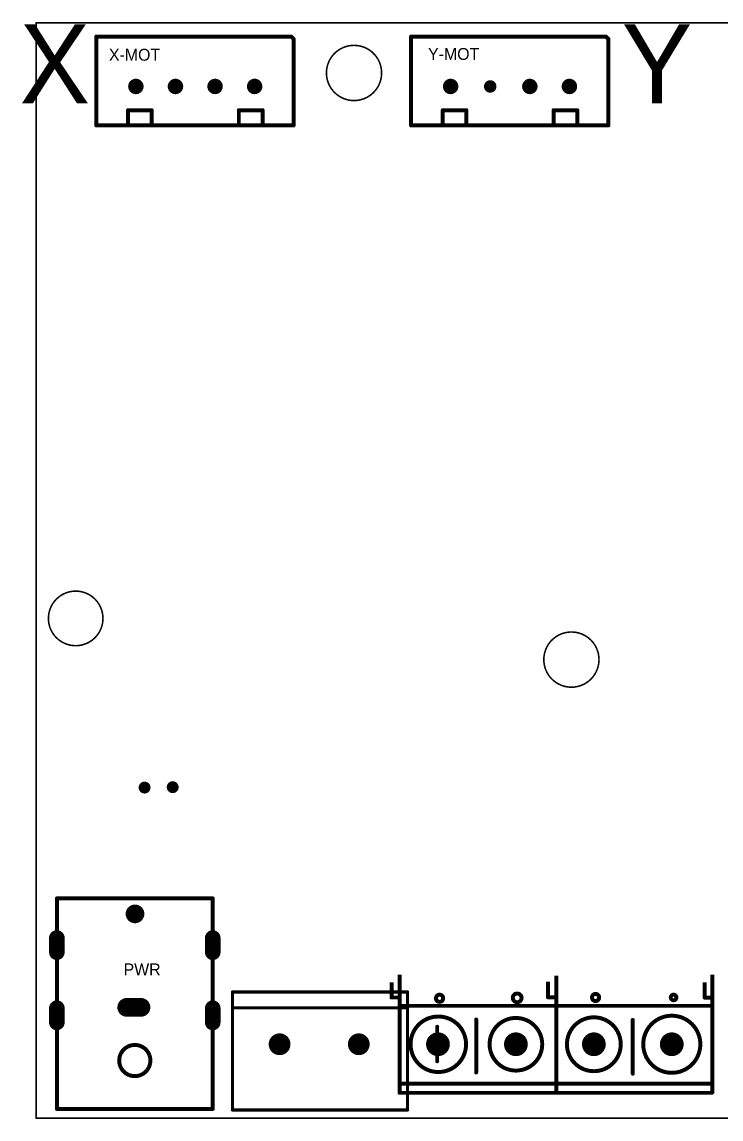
# Model space of a CAD drawing. Header units: millimetres. Extents: x -102 to 0, y 0 to 70.
# Drawn here: x -101.7 to -56.8, y 0 to 70.3 of the extents above; entities that cross this region are included whole.
import ezdxf

# ---------------------------------------------------------------- set-up
doc = ezdxf.new("R2010")
doc.units = ezdxf.units.MM
for name, color, linetype in [('KeepOutLayer', 6, 'Continuous'), ('PadHoleLayer', 156, 'Continuous'), ('TopOverlay', 2, 'Continuous')]:
    doc.layers.add(name, color=color, linetype=linetype)

# ---------------------------------------------------------------- blocks, each defined once
blk = doc.blocks.new('MOT_2_83')
at = {"layer": 'PadHoleLayer', "const_width": 0.6985}
for points in [[(-0.34925, 0, 1), (0.34925, 0, 1)], [(4.73075, 0, 1), (5.42925, 0, 1)]]:
    blk.add_lwpolyline(points, format="xyb", close=True, dxfattribs=at)
at = {"layer": 'TopOverlay', "const_width": 0.2032}
for points in [[(8.1026, 4.2164), (-3.1242, 4.2164)], [(-3.1242, 4.2164), (-3.1242, -3.3528)], [(8.1026, 4.2164), (8.1026, -3.3528)], [(8.0518, -2.3368), (-3.048, -2.3368)], [(8.1026, -3.3528), (-3.0734, -3.3528)]]:
    blk.add_lwpolyline(points, dxfattribs=at)
at = {"layer": 'TopOverlay', "const_width": 0.1016}
for points in [[(-3.175, 4.2164, 1), (-3.0734, 4.2164, 1)], [(-3.175, 4.2164, 1), (-3.0734, 4.2164, 1)], [(8.0518, 4.2164, 1), (8.1534, 4.2164, 1)], [(8.0518, 4.2164, 1), (8.1534, 4.2164, 1)], [(-3.0988, -2.3368, 1), (-2.9972, -2.3368, 1)], [(8.001, -2.3368, 1), (8.1026, -2.3368, 1)], [(-3.175, -3.3528, 1), (-3.0734, -3.3528, 1)], [(-3.1242, -3.3528, 1), (-3.0226, -3.3528, 1)], [(8.0518, -3.3528, 1), (8.1534, -3.3528, 1)], [(8.0518, -3.3528, 1), (8.1534, -3.3528, 1)]]:
    blk.add_lwpolyline(points, format="xyb", close=True, dxfattribs=at)
blk = doc.blocks.new('P4_137')
at = {"layer": 'PadHoleLayer', "const_width": 0.495}
for points in [[(-0.248, 0, 1), (0.248, 0, 1)], [(2.292, 0, 1), (2.788, 0, 1)], [(4.832, 0, 1), (5.328, 0, 1)], [(7.372, 0, 1), (7.868, 0, 1)]]:
    blk.add_lwpolyline(points, format="xyb", close=True, dxfattribs=at)
at = {"layer": 'TopOverlay', "const_width": 0.254}
for points in [[(-2.54, -2.5), (-2.54, 3.2)], [(-2.54, 3.2), (5.08, 3.2)], [(5.08, 3.2), (9.968, 3.2)], [(9.968, 3.2), (10.12, 3.048)], [(10.12, 0.04), (10.12, 3.048)], [(10.12, -2.5), (10.12, 0.04)], [(-0.508, -2.5), (-0.508, -1.524)], [(-0.508, -1.524), (1.016, -1.524)], [(1.016, -2.5), (1.016, -1.524)], [(6.604, -2.5), (6.604, -1.524)], [(6.604, -1.524), (8.128, -1.524)], [(8.128, -2.5), (8.128, -1.524)], [(-2.54, -2.5), (3.516, -2.5)], [(3.516, -2.5), (5.04, -2.5)], [(5.04, -2.5), (10.12, -2.5)]]:
    blk.add_lwpolyline(points, dxfattribs=at)
at = {"layer": 'TopOverlay', "const_width": 0.127}
for points in [[(-2.603, 3.2, 1), (-2.477, 3.2, 1)], [(-2.603, 3.2, 1), (-2.477, 3.2, 1)], [(5.016, 3.2, 1), (5.144, 3.2, 1)], [(5.016, 3.2, 1), (5.144, 3.2, 1)], [(9.905, 3.2, 1), (10.032, 3.2, 1)], [(9.905, 3.2, 1), (10.032, 3.2, 1)], [(10.056, 3.048, 1), (10.183, 3.048, 1)], [(10.056, 3.048, 1), (10.183, 3.048, 1)], [(10.056, 0.04, 1), (10.183, 0.04, 1)], [(10.056, 0.04, 1), (10.183, 0.04, 1)], [(-0.571, -1.524, 1), (-0.445, -1.524, 1)], [(-0.571, -1.524, 1), (-0.445, -1.524, 1)], [(0.953, -1.524, 1), (1.079, -1.524, 1)], [(0.953, -1.524, 1), (1.079, -1.524, 1)], [(6.54, -1.524, 1), (6.668, -1.524, 1)], [(6.54, -1.524, 1), (6.668, -1.524, 1)], [(8.064, -1.524, 1), (8.191, -1.524, 1)], [(8.064, -1.524, 1), (8.191, -1.524, 1)], [(-2.603, -2.5, 1), (-2.477, -2.5, 1)], [(-2.603, -2.5, 1), (-2.477, -2.5, 1)], [(-0.571, -2.5, 1), (-0.445, -2.5, 1)], [(0.953, -2.5, 1), (1.079, -2.5, 1)], [(3.452, -2.5, 1), (3.579, -2.5, 1)], [(3.452, -2.5, 1), (3.579, -2.5, 1)], [(4.976, -2.5, 1), (5.103, -2.5, 1)], [(4.976, -2.5, 1), (5.103, -2.5, 1)], [(6.54, -2.5, 1), (6.668, -2.5, 1)], [(8.064, -2.5, 1), (8.191, -2.5, 1)], [(10.056, -2.5, 1), (10.183, -2.5, 1)], [(10.056, -2.5, 1), (10.183, -2.5, 1)]]:
    blk.add_lwpolyline(points, format="xyb", close=True, dxfattribs=at)
blk = doc.blocks.new('P4_138')
at = {"layer": 'PadHoleLayer'}
for points, const_width in [([(-0.248, 0, 1), (0.248, 0, 1)], 0.495), ([(2.34, 0, 1), (2.74, 0, 1)], 0.4), ([(4.832, 0, 1), (5.328, 0, 1)], 0.495), ([(7.372, 0, 1), (7.868, 0, 1)], 0.495)]:
    blk.add_lwpolyline(points, format="xyb", close=True, dxfattribs=dict(at, const_width=const_width))
at = {"layer": 'TopOverlay', "const_width": 0.254}
for points in [[(-2.54, -2.5), (-2.54, 3.2)], [(-2.54, 3.2), (5.08, 3.2)], [(5.08, 3.2), (9.968, 3.2)], [(9.968, 3.2), (10.12, 3.048)], [(10.12, 0.04), (10.12, 3.048)], [(10.12, -2.5), (10.12, 0.04)], [(-0.508, -2.5), (-0.508, -1.524)], [(-0.508, -1.524), (1.016, -1.524)], [(1.016, -2.5), (1.016, -1.524)], [(6.604, -2.5), (6.604, -1.524)], [(6.604, -1.524), (8.128, -1.524)], [(8.128, -2.5), (8.128, -1.524)], [(-2.54, -2.5), (3.516, -2.5)], [(3.516, -2.5), (5.04, -2.5)], [(5.04, -2.5), (10.12, -2.5)]]:
    blk.add_lwpolyline(points, dxfattribs=at)
at = {"layer": 'TopOverlay', "const_width": 0.127}
for points in [[(-2.603, 3.2, 1), (-2.477, 3.2, 1)], [(-2.603, 3.2, 1), (-2.477, 3.2, 1)], [(5.016, 3.2, 1), (5.144, 3.2, 1)], [(5.016, 3.2, 1), (5.144, 3.2, 1)], [(9.905, 3.2, 1), (10.032, 3.2, 1)], [(9.905, 3.2, 1), (10.032, 3.2, 1)], [(10.056, 3.048, 1), (10.183, 3.048, 1)], [(10.056, 3.048, 1), (10.183, 3.048, 1)], [(10.056, 0.04, 1), (10.183, 0.04, 1)], [(10.056, 0.04, 1), (10.183, 0.04, 1)], [(-0.571, -1.524, 1), (-0.445, -1.524, 1)], [(-0.571, -1.524, 1), (-0.445, -1.524, 1)], [(0.953, -1.524, 1), (1.079, -1.524, 1)], [(0.953, -1.524, 1), (1.079, -1.524, 1)], [(6.54, -1.524, 1), (6.668, -1.524, 1)], [(6.54, -1.524, 1), (6.668, -1.524, 1)], [(8.064, -1.524, 1), (8.191, -1.524, 1)], [(8.064, -1.524, 1), (8.191, -1.524, 1)], [(-2.603, -2.5, 1), (-2.477, -2.5, 1)], [(-2.603, -2.5, 1), (-2.477, -2.5, 1)], [(-0.571, -2.5, 1), (-0.445, -2.5, 1)], [(0.953, -2.5, 1), (1.079, -2.5, 1)], [(3.452, -2.5, 1), (3.579, -2.5, 1)], [(3.452, -2.5, 1), (3.579, -2.5, 1)], [(4.976, -2.5, 1), (5.103, -2.5, 1)], [(4.976, -2.5, 1), (5.103, -2.5, 1)], [(6.54, -2.5, 1), (6.668, -2.5, 1)], [(8.064, -2.5, 1), (8.191, -2.5, 1)], [(10.056, -2.5, 1), (10.183, -2.5, 1)], [(10.056, -2.5, 1), (10.183, -2.5, 1)]]:
    blk.add_lwpolyline(points, format="xyb", close=True, dxfattribs=at)

msp = doc.modelspace()

# ---------------------------------------------------------------- linework, layer by layer
at = {"layer": 'KeepOutLayer', "const_width": 0.1}
for points in [[(-100.75, 0.25), (-100.75, 70.25)], [(-100.75, 70.25), (-0.75, 70.25)], [(-100.75, 0), (-100.75, 0.25)], [(-100.75, 0), (-0.75, 0)]]:
    msp.add_lwpolyline(points, dxfattribs=at)
at = {"layer": 'KeepOutLayer'}
for points, const_width in [([(-100.775, 70.25, 1), (-100.725, 70.25, 1)], 0.05), ([(-100.775, 70.25, 1), (-100.725, 70.25, 1)], 0.05), ([(-78.584, 67.029, 1), (-82.124, 67.029, 1)], 0.1), ([(-82.149, 67.029, 1), (-82.099, 67.029, 1)], 0.05), ([(-78.609, 67.029, 1), (-78.559, 67.029, 1)], 0.05), ([(-96.46, 32.053, 1), (-99.96, 32.053, 1)], 0.1), ([(-99.985, 32.053, 1), (-99.935, 32.053, 1)], 0.05), ([(-96.485, 32.053, 1), (-96.435, 32.053, 1)], 0.05), ([(-64.639, 29.412, 1), (-68.179, 29.412, 1)], 0.1), ([(-68.204, 29.412, 1), (-68.154, 29.412, 1)], 0.05), ([(-64.664, 29.412, 1), (-64.614, 29.412, 1)], 0.05), ([(-93.418, 3.702, 1), (-95.418, 3.702, 1)], 0.254), ([(-95.481, 3.702, 1), (-95.354, 3.702, 1)], 0.127), ([(-93.481, 3.702, 1), (-93.354, 3.702, 1)], 0.127), ([(-100.775, 0.25, 1), (-100.725, 0.25, 1)], 0.05), ([(-100.775, 0.25, 1), (-100.725, 0.25, 1)], 0.05), ([(-100.775, 0, 1), (-100.725, 0, 1)], 0.05), ([(-100.775, 0, 1), (-100.725, 0, 1)], 0.05)]:
    msp.add_lwpolyline(points, format="xyb", close=True, dxfattribs=dict(at, const_width=const_width))
at = {"layer": 'PadHoleLayer'}
for points, const_width in [([(-93.981, 21.205, 1), (-93.6, 21.205, 1)], 0.381), ([(-92.177, 21.23, 1), (-91.796, 21.23, 1)], 0.381), ([(-94.704, 13.106, 1), (-94.104, 13.106, 1)], 0.6), ([(-99.668, 11.56, 1), (-99.168, 11.56, 1)], 0.5), ([(-99.668, 11.509, 1), (-99.168, 11.509, 1)], 0.5), ([(-89.668, 11.56, 1), (-89.168, 11.56, 1)], 0.5), ([(-89.668, 11.509, 1), (-89.168, 11.509, 1)], 0.5), ([(-99.668, 11.458, 1), (-99.168, 11.458, 1)], 0.5), ([(-99.668, 11.407, 1), (-99.168, 11.407, 1)], 0.5), ([(-99.668, 11.356, 1), (-99.168, 11.356, 1)], 0.5), ([(-99.668, 11.306, 1), (-99.168, 11.306, 1)], 0.5), ([(-99.668, 11.306, 1), (-99.168, 11.306, 1)], 0.5), ([(-99.668, 11.255, 1), (-99.168, 11.255, 1)], 0.5), ([(-99.668, 11.204, 1), (-99.168, 11.204, 1)], 0.5), ([(-99.668, 11.153, 1), (-99.168, 11.153, 1)], 0.5), ([(-99.668, 11.153, 1), (-99.168, 11.153, 1)], 0.5), ([(-99.668, 11.102, 1), (-99.168, 11.102, 1)], 0.5), ([(-99.668, 11.102, 1), (-99.168, 11.102, 1)], 0.5), ([(-99.668, 11.102, 1), (-99.168, 11.102, 1)], 0.5), ([(-99.668, 11.052, 1), (-99.168, 11.052, 1)], 0.5), ([(-99.668, 11.052, 1), (-99.168, 11.052, 1)], 0.5), ([(-99.668, 11.001, 1), (-99.168, 11.001, 1)], 0.5), ([(-99.668, 10.95, 1), (-99.168, 10.95, 1)], 0.5), ([(-99.668, 10.899, 1), (-99.168, 10.899, 1)], 0.5), ([(-99.668, 10.899, 1), (-99.168, 10.899, 1)], 0.5), ([(-99.668, 10.848, 1), (-99.168, 10.848, 1)], 0.5), ([(-99.668, 10.798, 1), (-99.168, 10.798, 1)], 0.5), ([(-89.668, 11.458, 1), (-89.168, 11.458, 1)], 0.5), ([(-89.668, 11.407, 1), (-89.168, 11.407, 1)], 0.5), ([(-89.668, 11.356, 1), (-89.168, 11.356, 1)], 0.5), ([(-89.668, 11.306, 1), (-89.168, 11.306, 1)], 0.5), ([(-89.668, 11.306, 1), (-89.168, 11.306, 1)], 0.5), ([(-89.668, 11.255, 1), (-89.168, 11.255, 1)], 0.5), ([(-89.668, 11.204, 1), (-89.168, 11.204, 1)], 0.5), ([(-89.668, 11.153, 1), (-89.168, 11.153, 1)], 0.5), ([(-89.668, 11.153, 1), (-89.168, 11.153, 1)], 0.5), ([(-89.668, 11.102, 1), (-89.168, 11.102, 1)], 0.5), ([(-89.668, 11.102, 1), (-89.168, 11.102, 1)], 0.5), ([(-89.668, 11.102, 1), (-89.168, 11.102, 1)], 0.5), ([(-89.668, 11.052, 1), (-89.168, 11.052, 1)], 0.5), ([(-89.668, 11.052, 1), (-89.168, 11.052, 1)], 0.5), ([(-89.668, 11.001, 1), (-89.168, 11.001, 1)], 0.5), ([(-89.668, 10.95, 1), (-89.168, 10.95, 1)], 0.5), ([(-89.668, 10.899, 1), (-89.168, 10.899, 1)], 0.5), ([(-89.668, 10.899, 1), (-89.168, 10.899, 1)], 0.5), ([(-89.668, 10.848, 1), (-89.168, 10.848, 1)], 0.5), ([(-89.668, 10.798, 1), (-89.168, 10.798, 1)], 0.5), ([(-99.668, 10.747, 1), (-99.168, 10.747, 1)], 0.5), ([(-99.668, 10.696, 1), (-99.168, 10.696, 1)], 0.5), ([(-99.668, 10.645, 1), (-99.168, 10.645, 1)], 0.5), ([(-89.668, 10.747, 1), (-89.168, 10.747, 1)], 0.5), ([(-89.668, 10.696, 1), (-89.168, 10.696, 1)], 0.5), ([(-89.668, 10.645, 1), (-89.168, 10.645, 1)], 0.5), ([(-99.668, 7.06, 1), (-99.168, 7.06, 1)], 0.5), ([(-99.668, 7.009, 1), (-99.168, 7.009, 1)], 0.5), ([(-99.668, 6.958, 1), (-99.168, 6.958, 1)], 0.5), ([(-99.668, 6.907, 1), (-99.168, 6.907, 1)], 0.5), ([(-99.668, 6.856, 1), (-99.168, 6.856, 1)], 0.5), ([(-99.668, 6.806, 1), (-99.168, 6.806, 1)], 0.5), ([(-99.668, 6.806, 1), (-99.168, 6.806, 1)], 0.5), ([(-99.668, 6.755, 1), (-99.168, 6.755, 1)], 0.5), ([(-99.668, 6.704, 1), (-99.168, 6.704, 1)], 0.5), ([(-99.668, 6.653, 1), (-99.168, 6.653, 1)], 0.5), ([(-99.668, 6.653, 1), (-99.168, 6.653, 1)], 0.5), ([(-99.668, 6.602, 1), (-99.168, 6.602, 1)], 0.5), ([(-99.668, 6.602, 1), (-99.168, 6.602, 1)], 0.5), ([(-99.668, 6.602, 1), (-99.168, 6.602, 1)], 0.5), ([(-99.668, 6.552, 1), (-99.168, 6.552, 1)], 0.5), ([(-99.668, 6.552, 1), (-99.168, 6.552, 1)], 0.5), ([(-95.236, 7.112, 1), (-94.636, 7.112, 1)], 0.6), ([(-95.185, 7.112, 1), (-94.585, 7.112, 1)], 0.6), ([(-95.134, 7.112, 1), (-94.534, 7.112, 1)], 0.6), ([(-95.083, 7.112, 1), (-94.483, 7.112, 1)], 0.6), ([(-95.033, 7.112, 1), (-94.433, 7.112, 1)], 0.6), ([(-94.982, 7.112, 1), (-94.382, 7.112, 1)], 0.6), ([(-94.982, 7.112, 1), (-94.382, 7.112, 1)], 0.6), ([(-94.931, 7.112, 1), (-94.331, 7.112, 1)], 0.6), ([(-94.88, 7.112, 1), (-94.28, 7.112, 1)], 0.6), ([(-94.829, 7.112, 1), (-94.229, 7.112, 1)], 0.6), ([(-94.829, 7.112, 1), (-94.229, 7.112, 1)], 0.6), ([(-94.779, 7.112, 1), (-94.179, 7.112, 1)], 0.6), ([(-94.779, 7.112, 1), (-94.179, 7.112, 1)], 0.6), ([(-94.728, 7.112, 1), (-94.128, 7.112, 1)], 0.6), ([(-94.728, 7.112, 1), (-94.128, 7.112, 1)], 0.6), ([(-94.729, 7.112, 1), (-94.229, 7.112, 1)], 0.5), ([(-94.677, 7.112, 1), (-94.077, 7.112, 1)], 0.6), ([(-94.626, 7.112, 1), (-94.026, 7.112, 1)], 0.6), ([(-94.575, 7.112, 1), (-93.975, 7.112, 1)], 0.6), ([(-94.575, 7.112, 1), (-93.975, 7.112, 1)], 0.6), ([(-94.525, 7.112, 1), (-93.925, 7.112, 1)], 0.6), ([(-94.474, 7.112, 1), (-93.874, 7.112, 1)], 0.6), ([(-94.423, 7.112, 1), (-93.823, 7.112, 1)], 0.6), ([(-94.372, 7.112, 1), (-93.772, 7.112, 1)], 0.6), ([(-94.321, 7.112, 1), (-93.721, 7.112, 1)], 0.6), ([(-89.668, 7.06, 1), (-89.168, 7.06, 1)], 0.5), ([(-89.668, 7.009, 1), (-89.168, 7.009, 1)], 0.5), ([(-89.668, 6.958, 1), (-89.168, 6.958, 1)], 0.5), ([(-89.668, 6.907, 1), (-89.168, 6.907, 1)], 0.5), ([(-89.668, 6.856, 1), (-89.168, 6.856, 1)], 0.5), ([(-89.668, 6.806, 1), (-89.168, 6.806, 1)], 0.5), ([(-89.668, 6.806, 1), (-89.168, 6.806, 1)], 0.5), ([(-89.668, 6.755, 1), (-89.168, 6.755, 1)], 0.5), ([(-89.668, 6.704, 1), (-89.168, 6.704, 1)], 0.5), ([(-89.668, 6.653, 1), (-89.168, 6.653, 1)], 0.5), ([(-89.668, 6.653, 1), (-89.168, 6.653, 1)], 0.5), ([(-89.668, 6.602, 1), (-89.168, 6.602, 1)], 0.5), ([(-89.668, 6.602, 1), (-89.168, 6.602, 1)], 0.5), ([(-89.668, 6.602, 1), (-89.168, 6.602, 1)], 0.5), ([(-89.668, 6.552, 1), (-89.168, 6.552, 1)], 0.5), ([(-89.668, 6.552, 1), (-89.168, 6.552, 1)], 0.5), ([(-99.668, 6.501, 1), (-99.168, 6.501, 1)], 0.5), ([(-99.668, 6.45, 1), (-99.168, 6.45, 1)], 0.5), ([(-99.668, 6.399, 1), (-99.168, 6.399, 1)], 0.5), ([(-99.668, 6.399, 1), (-99.168, 6.399, 1)], 0.5), ([(-99.668, 6.348, 1), (-99.168, 6.348, 1)], 0.5), ([(-99.668, 6.298, 1), (-99.168, 6.298, 1)], 0.5), ([(-99.668, 6.247, 1), (-99.168, 6.247, 1)], 0.5), ([(-99.668, 6.196, 1), (-99.168, 6.196, 1)], 0.5), ([(-99.668, 6.145, 1), (-99.168, 6.145, 1)], 0.5), ([(-89.668, 6.501, 1), (-89.168, 6.501, 1)], 0.5), ([(-89.668, 6.45, 1), (-89.168, 6.45, 1)], 0.5), ([(-89.668, 6.399, 1), (-89.168, 6.399, 1)], 0.5), ([(-89.668, 6.399, 1), (-89.168, 6.399, 1)], 0.5), ([(-89.668, 6.348, 1), (-89.168, 6.348, 1)], 0.5), ([(-89.668, 6.298, 1), (-89.168, 6.298, 1)], 0.5), ([(-89.668, 6.247, 1), (-89.168, 6.247, 1)], 0.5), ([(-89.668, 6.196, 1), (-89.168, 6.196, 1)], 0.5), ([(-89.668, 6.145, 1), (-89.168, 6.145, 1)], 0.5), ([(-75.35, 4.746, 1), (-74.588, 4.746, 1)], 0.762), ([(-70.35, 4.746, 1), (-69.588, 4.746, 1)], 0.762), ([(-65.35, 4.746, 1), (-64.588, 4.746, 1)], 0.762), ([(-60.35, 4.746, 1), (-59.588, 4.746, 1)], 0.762)]:
    msp.add_lwpolyline(points, format="xyb", close=True, dxfattribs=dict(at, const_width=const_width))
at = {"layer": 'TopOverlay', "const_width": 0.254}
for points in [[(-99.418, 0.602), (-99.418, 14.102)], [(-99.418, 14.102), (-89.418, 14.102)], [(-89.418, 0.602), (-89.418, 14.102)], [(-77.428, 1.631), (-77.428, 9.21)], [(-67.373, 1.631), (-67.373, 9.143)], [(-57.366, 1.656), (-57.366, 9.21)], [(-77.948, 7.744), (-77.948, 8.715)], [(-67.907, 7.757), (-67.907, 8.759)], [(-57.859, 7.738), (-57.859, 8.724)], [(-77.948, 7.744), (-77.46, 7.744)], [(-67.907, 7.757), (-67.418, 7.757)], [(-67.418, 7.757), (-67.403, 7.772)], [(-57.859, 7.738), (-57.374, 7.738)], [(-57.374, 7.738), (-57.366, 7.746)], [(-77.404, 7.211), (-57.366, 7.211)], [(-72.516, 2.936), (-72.516, 6.335)], [(-62.472, 2.861), (-62.472, 6.31)], [(-75.019, 3.657), (-75.019, 5.867)], [(-77.365, 2.214), (-57.386, 2.214)], [(-77.428, 1.631), (-57.391, 1.631)], [(-57.391, 1.631), (-57.366, 1.656)], [(-99.418, 0.602), (-89.418, 0.602)]]:
    msp.add_lwpolyline(points, dxfattribs=at)
at = {"layer": 'TopOverlay'}
for points, const_width in [([(-99.481, 14.102, 1), (-99.354, 14.102, 1)], 0.127), ([(-99.481, 14.102, 1), (-99.354, 14.102, 1)], 0.127), ([(-89.481, 14.102, 1), (-89.354, 14.102, 1)], 0.127), ([(-89.481, 14.102, 1), (-89.354, 14.102, 1)], 0.127), ([(-78.012, 7.744, 1), (-77.885, 7.744, 1)], 0.127), ([(-78.012, 7.744, 1), (-77.885, 7.744, 1)], 0.127), ([(-77.523, 7.744, 1), (-77.396, 7.744, 1)], 0.127), ([(-74.636, 7.695, 1), (-75.096, 7.695, 1)], 0.254), ([(-75.16, 7.695, 1), (-75.033, 7.695, 1)], 0.127), ([(-74.7, 7.695, 1), (-74.573, 7.695, 1)], 0.127), ([(-69.607, 7.721, 1), (-70.168, 7.721, 1)], 0.254), ([(-70.232, 7.721, 1), (-70.105, 7.721, 1)], 0.127), ([(-69.671, 7.721, 1), (-69.544, 7.721, 1)], 0.127), ([(-67.971, 7.757, 1), (-67.844, 7.757, 1)], 0.127), ([(-67.971, 7.757, 1), (-67.844, 7.757, 1)], 0.127), ([(-67.481, 7.757, 1), (-67.354, 7.757, 1)], 0.127), ([(-67.481, 7.757, 1), (-67.354, 7.757, 1)], 0.127), ([(-67.466, 7.772, 1), (-67.339, 7.772, 1)], 0.127), ([(-64.63, 7.746, 1), (-65.087, 7.746, 1)], 0.254), ([(-65.151, 7.746, 1), (-65.024, 7.746, 1)], 0.127), ([(-64.693, 7.746, 1), (-64.566, 7.746, 1)], 0.127), ([(-59.675, 7.746, 1), (-60.034, 7.746, 1)], 0.254), ([(-60.098, 7.746, 1), (-59.971, 7.746, 1)], 0.127), ([(-59.739, 7.746, 1), (-59.612, 7.746, 1)], 0.127), ([(-57.923, 7.738, 1), (-57.796, 7.738, 1)], 0.127), ([(-57.923, 7.738, 1), (-57.796, 7.738, 1)], 0.127), ([(-57.438, 7.738, 1), (-57.311, 7.738, 1)], 0.127), ([(-57.438, 7.738, 1), (-57.311, 7.738, 1)], 0.127), ([(-57.429, 7.746, 1), (-57.302, 7.746, 1)], 0.127), ([(-77.468, 7.211, 1), (-77.341, 7.211, 1)], 0.127), ([(-57.429, 7.211, 1), (-57.302, 7.211, 1)], 0.127), ([(-73.166, 4.746, 1), (-76.727, 4.746, 1)], 0.254), ([(-72.58, 6.335, 1), (-72.453, 6.335, 1)], 0.127), ([(-68.281, 4.746, 1), (-71.657, 4.746, 1)], 0.254), ([(-63.242, 4.746, 1), (-66.696, 4.746, 1)], 0.254), ([(-62.535, 6.31, 1), (-62.408, 6.31, 1)], 0.127), ([(-58.138, 4.746, 1), (-61.8, 4.746, 1)], 0.254), ([(-75.082, 5.867, 1), (-74.955, 5.867, 1)], 0.127), ([(-76.79, 4.746, 1), (-76.663, 4.746, 1)], 0.127), ([(-73.229, 4.746, 1), (-73.102, 4.746, 1)], 0.127), ([(-71.72, 4.746, 1), (-71.593, 4.746, 1)], 0.127), ([(-68.345, 4.746, 1), (-68.218, 4.746, 1)], 0.127), ([(-66.76, 4.746, 1), (-66.633, 4.746, 1)], 0.127), ([(-63.305, 4.746, 1), (-63.178, 4.746, 1)], 0.127), ([(-61.863, 4.746, 1), (-61.736, 4.746, 1)], 0.127), ([(-58.202, 4.746, 1), (-58.075, 4.746, 1)], 0.127), ([(-75.082, 3.657, 1), (-74.955, 3.657, 1)], 0.127), ([(-72.58, 2.936, 1), (-72.453, 2.936, 1)], 0.127), ([(-62.535, 2.861, 1), (-62.408, 2.861, 1)], 0.127), ([(-77.429, 2.214, 1), (-77.302, 2.214, 1)], 0.127), ([(-57.449, 2.214, 1), (-57.322, 2.214, 1)], 0.127), ([(-77.492, 1.631, 1), (-77.365, 1.631, 1)], 0.127), ([(-77.492, 1.631, 1), (-77.365, 1.631, 1)], 0.127), ([(-67.437, 1.631, 1), (-67.31, 1.631, 1)], 0.127), ([(-57.454, 1.631, 1), (-57.327, 1.631, 1)], 0.127), ([(-57.454, 1.631, 1), (-57.327, 1.631, 1)], 0.127), ([(-57.429, 1.656, 1), (-57.302, 1.656, 1)], 0.127), ([(-57.429, 1.656, 1), (-57.302, 1.656, 1)], 0.127), ([(-99.481, 0.602, 1), (-99.354, 0.602, 1)], 0.127), ([(-99.481, 0.602, 1), (-99.354, 0.602, 1)], 0.127), ([(-89.481, 0.602, 1), (-89.354, 0.602, 1)], 0.127), ([(-89.481, 0.602, 1), (-89.354, 0.602, 1)], 0.127)]:
    msp.add_lwpolyline(points, format="xyb", close=True, dxfattribs=dict(at, const_width=const_width))

# ---------------------------------------------------------------- block references
for name, p in [('P4_137', (-94.349, 66.163)), ('P4_138', (-74.156, 66.163))]:
    msp.add_blockref(name, p)
at = {"rotation": 180}
msp.add_blockref('MOT_2_83', (-80.049, 4.746), dxfattribs=at)

# ---------------------------------------------------------------- texts
at = {"layer": 'TopOverlay', "text_generation_flag": 2}
msp.add_text('X', height=5.08, rotation=360, dxfattribs=at).set_placement((-97.27, 65.071))
at = {"layer": 'TopOverlay'}
msp.add_text('Y', height=5.08, rotation=360, dxfattribs=at).set_placement((-63.183, 65.071))
for s, p in [('X-MOT', (-96.076, 67.814)), ('Y-MOT', (-75.604, 67.865)), ('PWR', (-95.137, 9.165))]:
    msp.add_text(s, height=0.762, dxfattribs=at).set_placement(p)

doc.saveas('drawing.dxf')
